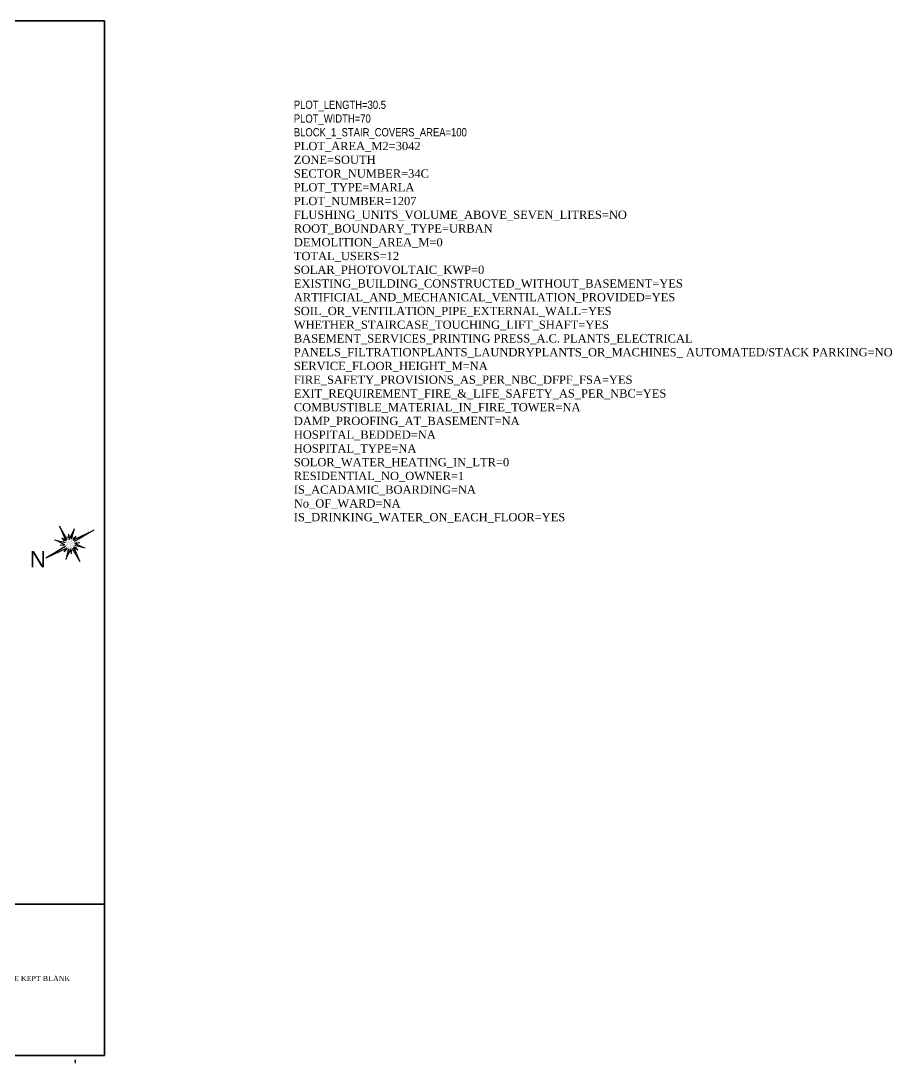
# Model space of a CAD drawing. Header units: feet. Extents: x 37458 to 42412, y -3338 to -325.
# Drawn here: x 41442 to 42412, y -1486 to -325 of the extents above; entities that cross this region are included whole.
import ezdxf

# ---------------------------------------------------------------- set-up
doc = ezdxf.new("R2010")
doc.units = ezdxf.units.FT
doc.header["$MEASUREMENT"] = 0
doc.layers.get('0').update_dxf_attribs({"color": 34, "lineweight": 25})
for name, color, linetype, lineweight in [('dimensiom', 35, 'Continuous', 25), ('SEAL', 102, 'Continuous', 35), ('TEXT', 7, 'Continuous', 30)]:
    doc.layers.add(name, color=color, linetype=linetype, lineweight=lineweight)
doc.layers.add('PLAN_INFO', color=1, linetype='Continuous', plot=False)
doc.styles.get("Standard").update_dxf_attribs({"font": 'times.ttf', "height": 6})

# ---------------------------------------------------------------- blocks, each defined once
blk = doc.blocks.new('A$C7BC66D75')
for points in [[(-15.2, 20.5), (-2, -0.9)], [(-0.9, 1.2), (-14.4, 19.3)], [(4.9, 11.6), (2.3, -0.2)], [(-8, 0.8), (-3.7, -2.3), (-5.3, -2.4)], [(-4.4, -0.9), (-7.1, 0.2)], [(0, 0), (-0.9, 1.2)], [(-0.7, 5.2), (0, 0)], [(-0.6, 4.1), (0.8, 1.4)], [(3.9, -1.5), (4, 0.7)], [(4, 0.7), (4.4, 9.3)], [(7.4, 3.3), (4.3, -1.1)], [(5.8, -2.7), (20.6, 6.5)], [(5.8, -0.5), (6.8, 2.5)], [(7.7, -3.5), (17.9, 4.8)], [(-18.6, -17.7), (-3.9, -8.7)], [(-16.3, -1.5), (-4.7, -4.3)], [(-5.8, -7.7), (-16, -16.1)], [(-14, -2.1), (-5.3, -2.4)], [(-9.9, -7.4), (-4.6, -6.6)], [(-9, -7.2), (-6.2, -5.6)], [(-4.2, -6.5), (-5.8, -7.7)], [(-2.4, -10.2), (-5.4, -14.6)], [(-4.9, -13.7), (-4.1, -10.7)], [(-0.4, -11.1), (-3.2, -22.8)], [(-2.2, -9.9), (-2.3, -11.9)], [(1.8, -11.2), (2.7, -16.5)], [(1.8, -11.2), (2.7, -12.4)], [(3.9, -10.4), (17, -31.9)], [(5.5, -8.9), (9.8, -12.1)], [(5.5, -8.9), (7.1, -9)], [(6, -4.8), (7.7, -3.5)], [(6.2, -10.3), (9, -11.5)], [(6.4, -6.9), (18.1, -9.7)], [(6.5, -4.7), (11.9, -3.9)], [(7.1, -9), (15.9, -9.2)], [(7.9, -5.6), (10.9, -4.1)], [(-2.3, -11.9), (-2.6, -20.5)], [(1.1, -12.7), (2.5, -15.6)], [(2.7, -12.4), (16.2, -30.6)]]:
    blk.add_lwpolyline(points)
for points in [[(1, -5.6), (-14.4, 19.3), (-3.7, -2.3)], [(-3.7, -2.3), (-5.3, -2.4), (-7.1, 0.2)], [(0, 0), (-0.9, 1.2), (-0.6, 4.1)], [(1, -5.6), (4.4, 9.3), (0, 0)], [(1, -5.6), (17.9, 4.8), (3.9, -1.5)], [(3.9, -1.5), (4, 0.7), (6.8, 2.5)], [(1, -5.6), (-16, -16.1), (-2.2, -9.9)], [(1, -5.6), (-14, -2.1), (-4.2, -6.5)], [(-4.2, -6.5), (-5.8, -7.7), (-9, -7.2)], [(-2.2, -9.9), (-2.3, -11.9), (-4.9, -13.7)], [(1, -5.6), (-2.6, -20.5), (1.8, -11.2)], [(1, -5.6), (15.9, -9.2), (6, -4.8)], [(1, -5.6), (16.2, -30.6), (5.5, -8.9)], [(1.8, -11.2), (2.7, -12.4), (2.5, -15.6)], [(5.5, -8.9), (7.1, -9), (9, -11.5)], [(6, -4.8), (7.7, -3.5), (10.9, -4.1)]]:
    blk.add_solid(points)

msp = doc.modelspace()

# ---------------------------------------------------------------- linework, layer by layer
at = {"ltscale": 0.75}
for q in [(41502.1795, -1483.9436, 8.425), (41502.6454, -1485.8548, 8.425)]:
    msp.add_line((41502.6454, -1482.151, 8.425), q, dxfattribs=at)
at = {"layer": 'SEAL', "ltscale": 0.75}
for p, q in [((39686.5661, -325.4414), (41535.168, -325.4414)), ((41535.168, -1308.9249, -17.1608), (41535.168, -1477.4414, -13.6701)), ((39686.5661, -1477.4414), (41535.168, -1477.4414)), ((39686.5661, -1477.4414), (41535.168, -1477.4414))]:
    msp.add_line(p, q, dxfattribs=at)
msp.add_lwpolyline([(39686.5661, -325.4414), (41535.168, -325.4414), (41535.168, -1308.9249), (39686.5661, -1308.9249)], close=True, dxfattribs=at)

# ---------------------------------------------------------------- block references
at = {"layer": 'dimensiom', "ltscale": 0.75, "xscale": -1, "rotation": 331.7157419938151}
msp.add_blockref('A$C7BC66D75', (41500.1618, -903.4687), dxfattribs=at)

# ---------------------------------------------------------------- texts
at = {"layer": 'PLAN_INFO', "insert": (41745.9197, -414.2921), "char_height": 9.1801781, "attachment_point": 1}
msp.add_mtext_dynamic_manual_height_columns('{\\fArial Narrow|b0|i0|c0|p34;PLOT_LENGTH=30.5\\PPLOT_WIDTH=70\\PBLOCK_1_STAIR_COVERS_AREA=100}\\PPLOT_AREA_M2=3042\\PZONE=SOUTH\\PSECTOR_NUMBER=34C\\PPLOT_TYPE=MARLA\\PPLOT_NUMBER=1207\\PFLUSHING_UNITS_VOLUME_ABOVE_SEVEN_LITRES=NO\\PROOT_BOUNDARY_TYPE=URBAN\\PDEMOLITION_AREA_M=0\\PTOTAL_USERS=12\\PSOLAR_PHOTOVOLTAIC_KWP=0\\PEXISTING_BUILDING_CONSTRUCTED_WITHOUT_BASEMENT=YES\\PARTIFICIAL_AND_MECHANICAL_VENTILATION_PROVIDED=YES\\PSOIL_OR_VENTILATION_PIPE_EXTERNAL_WALL=YES\\PWHETHER_STAIRCASE_TOUCHING_LIFT_SHAFT=YES\\PBASEMENT_SERVICES_PRINTING PRESS_A.C. PLANTS_ELECTRICAL PANELS_FILTRATIONPLANTS_LAUNDRYPLANTS_OR_MACHINES_ AUTOMATED/STACK PARKING=NO\\PSERVICE_FLOOR_HEIGHT_M=NA\\PFIRE_SAFETY_PROVISIONS_AS_PER_NBC_DFPF_FSA=YES\\PEXIT_REQUIREMENT_FIRE_&_LIFE_SAFETY_AS_PER_NBC=YES\\PCOMBUSTIBLE_MATERIAL_IN_FIRE_TOWER=NA\\PDAMP_PROOFING_AT_BASEMENT=NA\\PHOSPITAL_BEDDED=NA  \\PHOSPITAL_TYPE=NA\\PSOLOR_WATER_HEATING_IN_LTR=0\\PRESIDENTIAL_NO_OWNER=1\\PIS_ACADAMIC_BOARDING=NA\\PNo_OF_WARD=NA  \\PIS_DRINKING_WATER_ON_EACH_FLOOR=YES', width=871.181218, gutter_width=45.9009, heights=[580.1524], dxfattribs=at)
at = {"layer": 'TEXT', "ltscale": 0.75, "attachment_point": 1}
for s, insert, char_height, width in [('\\A1;{\\fArial|b0|i0|c0|p34;N}', (41451.9437, -915.7634, 7.1847), 18, 43.367587), ('SPACE TO BE KEPT BLANK', (41384.8168, -1388.6676), 5.8, 110.979847)]:
    msp.add_mtext(s, dxfattribs=dict(at, insert=insert, char_height=char_height, width=width))

doc.saveas('drawing.dxf')
